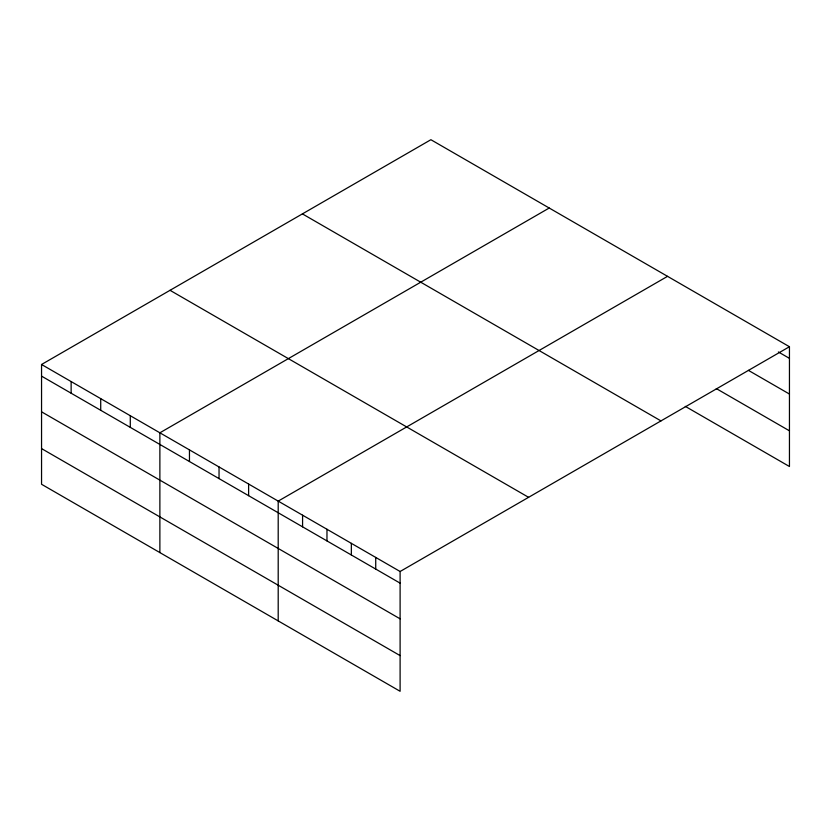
<?xml version="1.0" encoding="UTF-8"?>
<svg xmlns="http://www.w3.org/2000/svg" width="831" height="831" viewBox="0 0 831 831"><rect width="100%" height="100%" fill="white"/><g stroke="black" fill="none" stroke-linecap="round" stroke-linejoin="round"><path stroke-width="1.25" d="M41.55 364.487L400.106 571.499L400.106 691.288L41.55 484.276L41.55 364.487L430.894 139.712L789.45 346.724L789.45 466.513L685.274 406.359M549.218 208.02L159.874 432.806L159.874 552.594M667.542 276.339L278.198 501.114L278.198 620.913M400.106 571.499L789.45 346.724M778.367 351.96L789.45 358.358M748.44 370.377L789.45 394.05M716.301 388.586L789.45 430.822M302.411 213.889L660.967 420.901M170.033 290.31L528.589 497.322M41.55 376.131L400.106 583.144M41.55 411.823L400.106 618.835M41.55 448.595L400.106 655.607M375.726 557.424L375.726 569.069M351.347 543.349L351.347 554.994M326.967 529.274L326.967 540.908M302.577 515.199L302.577 526.833M248.614 484.037L248.614 495.681M219.041 466.96L219.041 478.604M189.458 449.883L189.458 461.527M130.29 415.729L130.29 427.363M100.717 398.651L100.717 410.285M71.134 381.564L71.134 393.208"/></g></svg>
